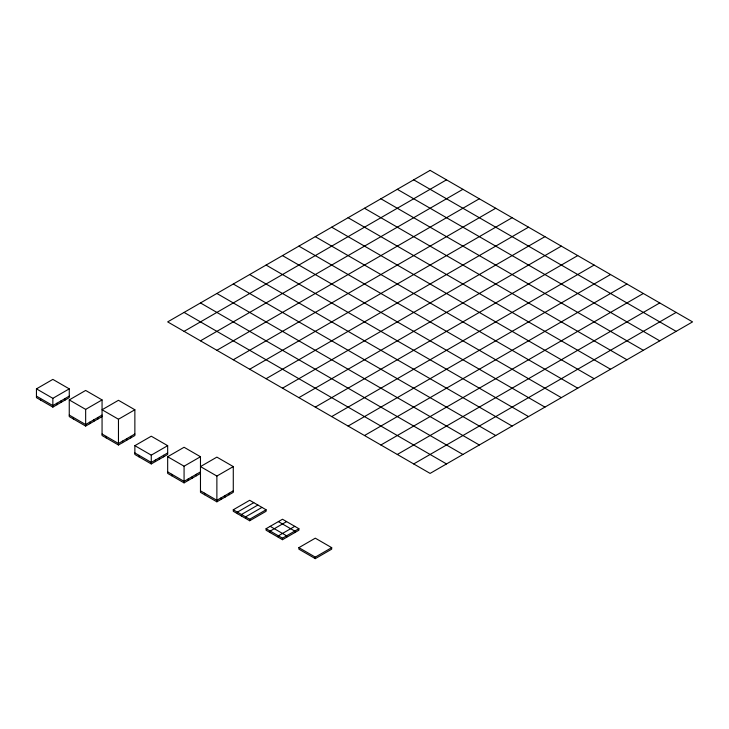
<?xml version="1.0" encoding="UTF-8"?>
<svg xmlns="http://www.w3.org/2000/svg" width="729" height="729" viewBox="0 0 729 729"><rect width="100%" height="100%" fill="white"/><g stroke="black" fill="none" stroke-linecap="round" stroke-linejoin="round"><path stroke-width="1.09" d="M36.45 388.858L52.852 379.39L69.255 388.858L69.255 397.642L52.852 407.11L36.45 397.642L36.45 388.858L52.852 398.326L69.255 388.858M69.255 396.129L52.852 405.597L36.45 396.129M184.072 331.358L446.512 179.835M102.06 416.587L85.657 426.055L69.255 416.587L69.255 399.92L85.657 390.443L102.06 399.92L102.06 435.523L118.463 444.991L134.865 435.523L134.865 409.762L118.463 400.294L102.06 409.762L118.463 419.239L134.865 409.762M200.475 340.826L462.915 189.303M69.255 399.92L85.657 409.388L102.06 399.92M102.06 415.065L85.657 424.542L69.255 415.065M216.877 350.294L479.317 198.78M233.28 359.762L495.72 208.248M134.865 434.01L118.463 443.478L102.06 434.01M249.683 369.238L512.123 217.716M134.865 445.674L151.268 436.206L167.67 445.674L167.67 454.468L151.268 463.936L134.865 454.468L134.865 445.674L151.268 455.142L167.67 445.674M266.085 378.706L528.525 227.184M167.67 452.946L151.268 462.423L134.865 452.946M282.488 388.174L544.928 236.661M200.475 473.403L184.072 482.871L167.67 473.403L167.67 456.737L184.072 447.269L200.475 456.737L200.475 492.339L216.877 501.816L233.28 492.339L233.28 466.587L216.877 457.119L200.475 466.587L216.877 476.055L233.28 466.587M298.89 397.642L561.33 246.129M167.67 456.737L184.072 466.205L200.475 456.737M200.475 471.891L184.072 481.359L167.67 471.891M315.293 407.11L577.732 255.597M331.695 416.587L594.135 265.064M233.28 490.827L216.877 500.294L200.475 490.827M348.098 426.055L610.538 274.532M233.28 509.771L249.683 500.294L266.085 509.771L266.085 511.284L249.683 520.752L233.28 511.284L233.28 509.771L249.683 519.239L266.085 509.771M364.5 435.523L626.94 284.009M253.783 502.664L237.381 512.132L237.381 513.653M257.884 505.033L241.481 514.501L241.481 516.023M261.984 507.402L245.582 516.87L245.582 518.383M380.902 444.991L643.342 293.477M266.085 528.707L282.488 519.239L298.89 528.707L298.89 530.22L282.488 539.697L266.085 530.22L266.085 528.707L282.488 538.175L298.89 528.707M397.305 454.468L659.745 302.945M286.588 521.609L270.186 531.077L270.186 532.589M294.789 526.338L278.387 535.806L278.387 537.328M413.707 463.936L676.148 312.413M298.89 547.652L315.293 538.175L331.695 547.652L331.695 549.165L315.293 558.633L298.89 549.165L298.89 547.652L315.293 557.12L331.695 547.652M413.707 179.835L676.148 331.358M397.305 189.303L659.745 340.826M380.902 198.78L643.342 350.294M364.5 208.248L626.94 359.762M348.098 217.716L610.538 369.238M331.695 227.184L594.135 378.706M315.293 236.661L577.732 388.174M298.89 246.129L561.33 397.642M282.488 255.597L544.928 407.11M266.085 265.064L528.525 416.587M249.683 274.532L512.123 426.055M233.28 284.009L495.72 435.523M216.877 293.477L479.317 444.991M200.475 302.945L462.915 454.468M184.072 312.413L446.512 463.936M278.387 521.609L294.789 531.077L294.789 532.589M270.186 526.338L286.588 535.806L286.588 537.328M315.293 557.12L315.293 558.633M282.488 538.175L282.488 539.697M249.683 519.239L249.683 520.752M229.179 493.196L229.179 494.709M225.079 495.565L225.079 497.078M220.978 497.934L220.978 499.447M216.877 476.055L216.877 501.816M204.576 493.196L204.576 494.709M196.374 474.26L196.374 475.773M192.274 476.62L192.274 478.142M188.173 478.989L188.173 480.502M184.072 466.205L184.072 482.871M171.771 474.26L171.771 475.773M163.569 455.315L163.569 456.828M159.469 457.684L159.469 459.197M155.368 460.054L155.368 461.566M151.268 455.142L151.268 463.936M138.966 455.315L138.966 456.828M130.764 436.379L130.764 437.892M126.664 438.74L126.664 440.261M122.563 441.109L122.563 442.631M118.463 419.239L118.463 444.991M106.161 436.379L106.161 437.892M97.959 417.435L97.959 418.956M93.859 419.804L93.859 421.316M89.758 422.173L89.758 423.686M85.657 409.388L85.657 426.055M73.356 417.435L73.356 418.956M65.154 398.499L65.154 400.011M61.054 400.868L61.054 402.381M56.953 403.228L56.953 404.75M52.852 398.326L52.852 407.11M40.551 398.499L40.551 400.011M430.11 170.367L167.67 321.89L430.11 473.403L692.55 321.89L430.11 170.367"/></g></svg>
